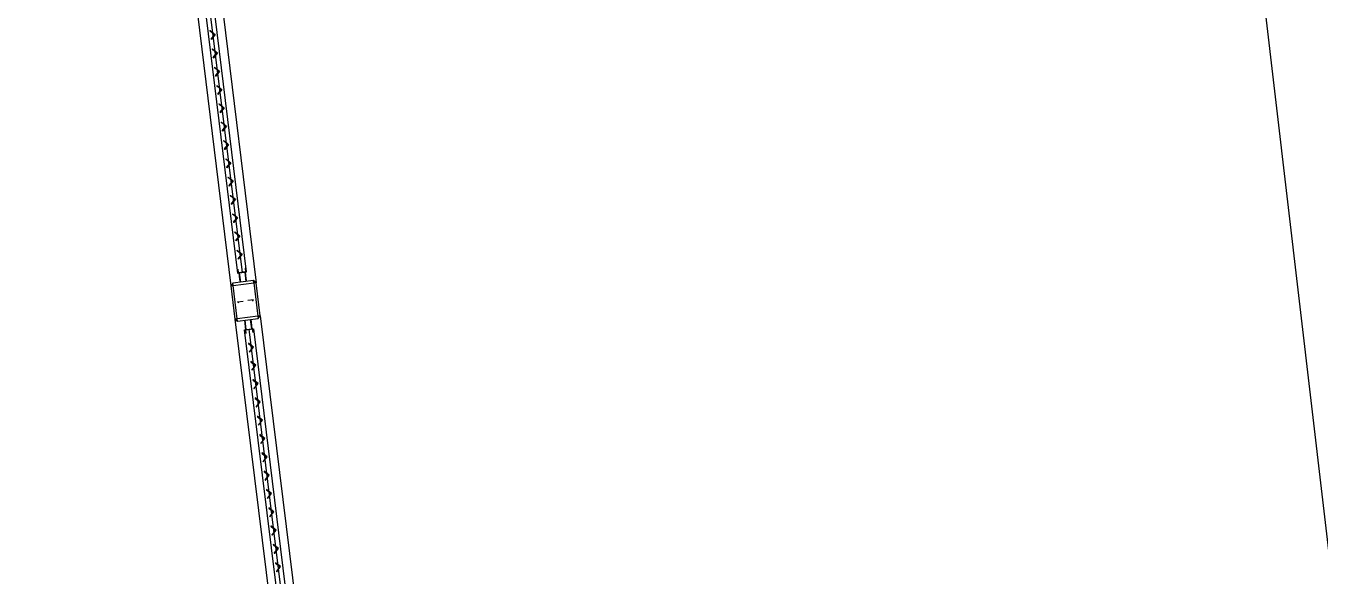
# Model space of a CAD drawing. Extents: x -15449 to 527173, y -170839 to 146543.
# Drawn here: x 15509.27 to 15512.686, y 7809.906 to 7811.36 of the extents above; entities that cross this region are included whole.
import ezdxf

# ---------------------------------------------------------------- set-up
doc = ezdxf.new("R2010")
doc.units = 0
doc.header["$LTSCALE"] = 8
doc.layers.get('0').update_dxf_attribs({"color": 1, "linetype": 'CONTINUOUS'})
doc.layers.add('G-IMPT', color=7, linetype='CONTINUOUS', lineweight=30)
doc.layers.add('Micron SGP Titleblock CAD template EDI$0$G-ANNO-TTLB', color=7, linetype='CONTINUOUS', lineweight=30)

# ---------------------------------------------------------------- blocks, each defined once
blk = doc.blocks.new('A$Cf1db08be')
at = {"layer": 'G-IMPT'}
for p, q in [((37.1949, 59.517), (40.6647, 30.0513)), ((37.353, 34.1333), (37.7359, 31.0193)), ((37.4197, 34.1415), (37.8026, 31.0275)), ((37.6706, 31.7284), (37.7536, 31.053)), ((37.6824, 31.7299), (37.7654, 31.0544)), ((37.7772, 31.0559), (37.6942, 31.7313)), ((37.6809, 31.6933), (37.681, 31.6934)), ((37.681, 31.6934), (37.6943, 31.6831)), ((37.691, 31.6844), (37.6811, 31.6921)), ((37.6836, 31.6711), (37.6914, 31.6811)), ((37.6839, 31.6698), (37.6838, 31.67)), ((37.6943, 31.6831), (37.6839, 31.6698)), ((37.6869, 31.6449), (37.687, 31.6451)), ((37.687, 31.6451), (37.7002, 31.6347)), ((37.697, 31.636), (37.687, 31.6438)), ((37.6896, 31.6227), (37.6974, 31.6327)), ((37.7002, 31.6347), (37.6899, 31.6215)), ((37.6899, 31.6215), (37.6897, 31.6216)), ((37.6928, 31.5965), (37.6929, 31.5967)), ((37.6929, 31.5967), (37.7062, 31.5864)), ((37.7029, 31.5876), (37.693, 31.5954)), ((37.6955, 31.5744), (37.7033, 31.5843)), ((37.6958, 31.5731), (37.6957, 31.5732)), ((37.7062, 31.5864), (37.6958, 31.5731)), ((37.6988, 31.5482), (37.6989, 31.5483)), ((37.6989, 31.5483), (37.7121, 31.538)), ((37.7089, 31.5393), (37.6989, 31.547)), ((37.7015, 31.526), (37.7093, 31.536)), ((37.7121, 31.538), (37.7018, 31.5247)), ((37.7018, 31.5247), (37.7016, 31.5249)), ((37.7047, 31.4998), (37.7048, 31.5)), ((37.7048, 31.5), (37.7181, 31.4896)), ((37.7148, 31.4909), (37.7048, 31.4987)), ((37.7074, 31.4776), (37.7152, 31.4876)), ((37.7077, 31.4764), (37.7076, 31.4765)), ((37.7181, 31.4896), (37.7077, 31.4764)), ((37.7107, 31.4514), (37.7108, 31.4516)), ((37.7108, 31.4516), (37.724, 31.4413)), ((37.7207, 31.4425), (37.7108, 31.4503)), ((37.7134, 31.4293), (37.7212, 31.4392)), ((37.7137, 31.428), (37.7135, 31.4281)), ((37.724, 31.4413), (37.7137, 31.428)), ((37.7166, 31.4031), (37.7167, 31.4032)), ((37.7167, 31.4032), (37.73, 31.3929)), ((37.7267, 31.3942), (37.7167, 31.4019)), ((37.73, 31.3929), (37.7196, 31.3797)), ((37.7193, 31.3809), (37.7271, 31.3909)), ((37.7196, 31.3797), (37.7195, 31.3798)), ((37.7225, 31.3547), (37.7227, 31.3549)), ((37.7227, 31.3549), (37.7359, 31.3445)), ((37.7326, 31.3458), (37.7227, 31.3536)), ((37.7253, 31.3325), (37.733, 31.3425)), ((37.7256, 31.3313), (37.7254, 31.3314)), ((37.7359, 31.3445), (37.7256, 31.3313)), ((37.7285, 31.3064), (37.7286, 31.3065)), ((37.7286, 31.3065), (37.7419, 31.2962)), ((37.7386, 31.2974), (37.7286, 31.3052)), ((37.7312, 31.2842), (37.739, 31.2941)), ((37.7419, 31.2962), (37.7315, 31.2829)), ((37.7315, 31.2829), (37.7314, 31.283)), ((37.7344, 31.258), (37.7346, 31.2581)), ((37.7346, 31.2581), (37.7478, 31.2478)), ((37.7445, 31.2491), (37.7346, 31.2569)), ((37.7372, 31.2358), (37.7449, 31.2458)), ((37.7375, 31.2346), (37.7373, 31.2347)), ((37.7478, 31.2478), (37.7375, 31.2346)), ((37.7404, 31.2096), (37.7405, 31.2098)), ((37.7405, 31.2098), (37.7537, 31.1994)), ((37.7505, 31.2007), (37.7405, 31.2085)), ((37.7431, 31.1875), (37.7509, 31.1974)), ((37.7537, 31.1994), (37.7434, 31.1862)), ((37.7434, 31.1862), (37.7432, 31.1863)), ((37.7463, 31.1613), (37.7465, 31.1614)), ((37.7465, 31.1614), (37.7597, 31.1511)), ((37.7564, 31.1523), (37.7465, 31.1601)), ((37.7491, 31.1391), (37.7568, 31.149)), ((37.7494, 31.1378), (37.7492, 31.138)), ((37.7597, 31.1511), (37.7494, 31.1378)), ((37.7523, 31.1129), (37.7524, 31.1131)), ((37.7524, 31.1131), (37.7656, 31.1027)), ((37.7624, 31.104), (37.7524, 31.1118)), ((37.755, 31.0907), (37.7628, 31.1007)), ((37.7553, 31.0895), (37.7551, 31.0896)), ((37.7656, 31.1027), (37.7553, 31.0895)), ((37.7536, 31.053), (37.7772, 31.0559)), ((37.7547, 31.0633), (37.7542, 31.0632)), ((37.7542, 31.0632), (37.7553, 31.0541)), ((37.7562, 31.0538), (37.7547, 31.0633)), ((37.7748, 31.0565), (37.7562, 31.0538)), ((37.7563, 31.0533), (37.7745, 31.0556)), ((37.7571, 31.0534), (37.7591, 31.0367)), ((37.7581, 31.0535), (37.7611, 31.0285)), ((37.7727, 31.0553), (37.7758, 31.0303)), ((37.7742, 31.0657), (37.7736, 31.0656)), ((37.7736, 31.0656), (37.7748, 31.0565)), ((37.7737, 31.0555), (37.7758, 31.0388)), ((37.7753, 31.0565), (37.7742, 31.0657)), ((37.7411, 31.026), (37.7359, 31.0193)), ((37.7359, 31.0193), (37.7419, 31.02)), ((37.7359, 31.0193), (37.7467, 30.9312)), ((37.7958, 31.0328), (37.7411, 31.026)), ((37.7419, 31.02), (37.7411, 31.026)), ((37.7419, 31.02), (37.7966, 31.0268)), ((37.7527, 30.932), (37.7419, 31.02)), ((37.7591, 31.0367), (37.7601, 31.0284)), ((37.7758, 31.0388), (37.7768, 31.0304)), ((37.8026, 31.0275), (37.7958, 31.0328)), ((37.7966, 31.0268), (37.7958, 31.0328)), ((37.8026, 31.0275), (37.7966, 31.0268)), ((37.7966, 31.0268), (37.8074, 30.9387)), ((37.8134, 30.9395), (37.8026, 31.0275)), ((37.7534, 30.9768), (37.7685, 30.9786)), ((37.7572, 30.9738), (37.7534, 30.9768)), ((37.7958, 30.982), (37.7808, 30.9801)), ((37.7929, 30.9782), (37.7958, 30.982)), ((37.7527, 30.932), (37.7467, 30.9312)), ((37.7467, 30.9312), (37.7534, 30.926)), ((37.7467, 30.9312), (38.1295, 27.8172)), ((37.8074, 30.9387), (37.7527, 30.932)), ((37.7534, 30.926), (37.7527, 30.932)), ((37.7534, 30.926), (37.8081, 30.9327)), ((37.7735, 30.92), (37.7724, 30.9283)), ((37.7765, 30.9034), (37.7734, 30.9284)), ((37.7755, 30.9033), (37.7735, 30.92)), ((37.7912, 30.9052), (37.7881, 30.9302)), ((37.7901, 30.922), (37.7891, 30.9304)), ((37.7922, 30.9054), (37.7901, 30.922)), ((37.8134, 30.9395), (37.8074, 30.9387)), ((37.8074, 30.9387), (37.8081, 30.9327)), ((37.8081, 30.9327), (37.8134, 30.9395)), ((37.8134, 30.9395), (38.1962, 27.8254)), ((37.7721, 30.9029), (37.7956, 30.9058)), ((37.8551, 30.2274), (37.7721, 30.9029)), ((37.7751, 30.8931), (37.774, 30.9022)), ((37.7747, 30.9032), (37.793, 30.9055)), ((37.7934, 30.9046), (37.7748, 30.9027)), ((37.7748, 30.9027), (37.7756, 30.8932)), ((37.7756, 30.8932), (37.7751, 30.8931)), ((37.8669, 30.2289), (37.7839, 30.9043)), ((37.7946, 30.8955), (37.7934, 30.9046)), ((37.794, 30.9047), (37.7951, 30.8956)), ((37.7951, 30.8956), (37.7946, 30.8955)), ((37.7956, 30.9058), (37.8787, 30.2303)), ((37.7825, 30.8679), (37.7824, 30.8677)), ((37.7958, 30.8575), (37.7825, 30.8679)), ((37.7826, 30.8666), (37.7925, 30.8588)), ((37.7929, 30.8555), (37.7851, 30.8456)), ((37.7854, 30.8443), (37.7958, 30.8575)), ((37.7853, 30.8444), (37.7854, 30.8443)), ((37.7885, 30.8195), (37.7884, 30.8194)), ((37.8017, 30.8092), (37.7885, 30.8195)), ((37.7885, 30.8182), (37.7985, 30.8105)), ((37.7989, 30.8072), (37.7911, 30.7972)), ((37.7912, 30.7961), (37.7914, 30.7959)), ((37.7914, 30.7959), (37.8017, 30.8092)), ((37.7944, 30.7712), (37.7943, 30.771)), ((37.8077, 30.7608), (37.7944, 30.7712)), ((37.7944, 30.7699), (37.8044, 30.7621)), ((37.8048, 30.7588), (37.797, 30.7488)), ((37.7972, 30.7477), (37.7973, 30.7476)), ((37.7973, 30.7476), (37.8077, 30.7608)), ((37.8004, 30.7228), (37.8003, 30.7226)), ((37.8136, 30.7125), (37.8004, 30.7228)), ((37.8004, 30.7215), (37.8103, 30.7137)), ((37.8108, 30.7104), (37.803, 30.7005)), ((37.8033, 30.6992), (37.8136, 30.7125)), ((37.8031, 30.6993), (37.8033, 30.6992)), ((37.8063, 30.6744), (37.8062, 30.6743)), ((37.8196, 30.6641), (37.8063, 30.6744)), ((37.8063, 30.6731), (37.8163, 30.6654)), ((37.8167, 30.6621), (37.8089, 30.6521)), ((37.8091, 30.651), (37.8092, 30.6508)), ((37.8092, 30.6508), (37.8196, 30.6641)), ((37.8123, 30.6261), (37.8121, 30.6259)), ((37.8255, 30.6157), (37.8123, 30.6261)), ((37.8123, 30.6248), (37.8222, 30.617)), ((37.8226, 30.6137), (37.8149, 30.6037)), ((37.8152, 30.6025), (37.8255, 30.6157)), ((37.815, 30.6026), (37.8152, 30.6025)), ((37.8182, 30.5777), (37.8181, 30.5775)), ((37.8315, 30.5674), (37.8182, 30.5777)), ((37.8182, 30.5764), (37.8282, 30.5686)), ((37.8286, 30.5653), (37.8208, 30.5554)), ((37.821, 30.5542), (37.8211, 30.5541)), ((37.8211, 30.5541), (37.8315, 30.5674)), ((37.8242, 30.5293), (37.824, 30.5292)), ((37.8374, 30.519), (37.8242, 30.5293)), ((37.8242, 30.528), (37.8341, 30.5203)), ((37.8345, 30.517), (37.8268, 30.507)), ((37.8269, 30.5059), (37.8271, 30.5057)), ((37.8271, 30.5057), (37.8374, 30.519)), ((37.8301, 30.481), (37.83, 30.4808)), ((37.8433, 30.4706), (37.8301, 30.481)), ((37.8301, 30.4797), (37.8401, 30.4719)), ((37.833, 30.4574), (37.8433, 30.4706)), ((37.8405, 30.4686), (37.8327, 30.4586)), ((37.8328, 30.4575), (37.833, 30.4574)), ((37.8361, 30.4326), (37.8359, 30.4324)), ((37.8493, 30.4223), (37.8361, 30.4326)), ((37.8361, 30.4313), (37.846, 30.4235)), ((37.8464, 30.4202), (37.8387, 30.4103)), ((37.8388, 30.4091), (37.839, 30.409)), ((37.839, 30.409), (37.8493, 30.4223)), ((37.842, 30.3842), (37.8419, 30.3841)), ((37.8552, 30.3739), (37.842, 30.3842)), ((37.842, 30.3829), (37.852, 30.3752)), ((37.8524, 30.3719), (37.8446, 30.3619)), ((37.8449, 30.3607), (37.8552, 30.3739)), ((37.8447, 30.3608), (37.8449, 30.3607)), ((37.8479, 30.3359), (37.8478, 30.3357)), ((37.8612, 30.3255), (37.8479, 30.3359)), ((37.848, 30.3346), (37.8579, 30.3268)), ((37.8583, 30.3235), (37.8505, 30.3135)), ((37.8507, 30.3124), (37.8508, 30.3123)), ((37.8508, 30.3123), (37.8612, 30.3255)), ((37.8539, 30.2875), (37.8538, 30.2874)), ((37.8671, 30.2772), (37.8539, 30.2875)), ((37.8539, 30.2862), (37.8639, 30.2784)), ((37.8643, 30.2751), (37.8565, 30.2652)), ((37.8568, 30.2639), (37.8671, 30.2772)), ((37.8566, 30.264), (37.8568, 30.2639))]:
    blk.add_line(p, q, dxfattribs=at)
for centre, radius, start, end in [((37.6816, 31.6928), 0.000807, 142.0087, 232.0087), ((37.6843, 31.6706), 0.000807, 142.0087, 232.0087), ((37.6896, 31.6825), 0.00235, 322.0087, 52.0087), ((37.6875, 31.6444), 0.000807, 142.0087, 232.0087), ((37.6955, 31.6341), 0.00235, 322.0087, 52.0087), ((37.6902, 31.6222), 0.000807, 142.0087, 232.0087), ((37.6934, 31.596), 0.000807, 142.0087, 232.0087), ((37.6962, 31.5739), 0.000807, 142.0087, 232.0087), ((37.7015, 31.5858), 0.00235, 322.0087, 52.0087), ((37.6994, 31.5477), 0.000807, 142.0087, 232.0087), ((37.7074, 31.5374), 0.00235, 322.0087, 52.0087), ((37.7021, 31.5255), 0.000807, 142.0087, 232.0087), ((37.7053, 31.4993), 0.000807, 142.0087, 232.0087), ((37.7081, 31.4771), 0.000807, 142.0087, 232.0087), ((37.7134, 31.489), 0.00235, 322.0087, 52.0087), ((37.7113, 31.4509), 0.000807, 142.0087, 232.0087), ((37.714, 31.4288), 0.000807, 142.0087, 232.0087), ((37.7193, 31.4407), 0.00235, 322.0087, 52.0087), ((37.7172, 31.4026), 0.000807, 142.0087, 232.0087), ((37.7252, 31.3923), 0.00235, 322.0087, 52.0087), ((37.72, 31.3804), 0.000807, 142.0087, 232.0087), ((37.7232, 31.3542), 0.000807, 142.0087, 232.0087), ((37.7259, 31.332), 0.000807, 142.0087, 232.0087), ((37.7312, 31.344), 0.00235, 322.0087, 52.0087), ((37.7291, 31.3059), 0.000807, 142.0087, 232.0087), ((37.7371, 31.2956), 0.00235, 322.0087, 52.0087), ((37.7319, 31.2837), 0.000807, 142.0087, 232.0087), ((37.7351, 31.2575), 0.000807, 142.0087, 232.0087), ((37.7378, 31.2353), 0.000807, 142.0087, 232.0087), ((37.7431, 31.2472), 0.00235, 322.0087, 52.0087), ((37.741, 31.2091), 0.000807, 142.0087, 232.0087), ((37.7437, 31.187), 0.000807, 142.0087, 232.0087), ((37.749, 31.1989), 0.00235, 322.0087, 52.0087), ((37.747, 31.1608), 0.000807, 142.0087, 232.0087), ((37.7497, 31.1386), 0.000807, 142.0087, 232.0087), ((37.755, 31.1505), 0.00235, 322.0087, 52.0087), ((37.7529, 31.1124), 0.000807, 142.0087, 232.0087), ((37.7556, 31.0902), 0.000807, 142.0087, 232.0087), ((37.7609, 31.1021), 0.00235, 322.0087, 52.0087), ((37.7562, 31.0542), 0.000874, 187.0087, 277.0087), ((37.7562, 31.0542), 0.000336, 187.0087, 277.0087), ((37.7744, 31.0564), 0.000874, 277.0087, 7.0087), ((37.7744, 31.0564), 0.000336, 277.0087, 7.0087), ((37.7748, 30.9023), 0.000874, 97.0087, 187.0087), ((37.7748, 30.9023), 0.000336, 97.0087, 187.0087), ((37.7931, 30.9046), 0.000874, 7.0087, 97.0087), ((37.7931, 30.9046), 0.000336, 7.0087, 97.0087), ((37.783, 30.8672), 0.000807, 142.0087, 232.0087), ((37.7858, 30.8451), 0.000807, 142.0087, 232.0087), ((37.7911, 30.857), 0.00235, 322.0087, 52.0087), ((37.789, 30.8189), 0.000807, 142.0087, 232.0087), ((37.7917, 30.7967), 0.000807, 142.0087, 232.0087), ((37.797, 30.8086), 0.00235, 322.0087, 52.0087), ((37.7949, 30.7705), 0.000807, 142.0087, 232.0087), ((37.7977, 30.7483), 0.000807, 142.0087, 232.0087), ((37.803, 30.7602), 0.00235, 322.0087, 52.0087), ((37.8009, 30.7221), 0.000807, 142.0087, 232.0087), ((37.8089, 30.7119), 0.00235, 322.0087, 52.0087), ((37.8036, 30.7), 0.000807, 142.0087, 232.0087), ((37.8068, 30.6738), 0.000807, 142.0087, 232.0087), ((37.8096, 30.6516), 0.000807, 142.0087, 232.0087), ((37.8148, 30.6635), 0.00235, 322.0087, 52.0087), ((37.8128, 30.6254), 0.000807, 142.0087, 232.0087), ((37.8208, 30.6151), 0.00235, 322.0087, 52.0087), ((37.8155, 30.6032), 0.000807, 142.0087, 232.0087), ((37.8187, 30.577), 0.000807, 142.0087, 232.0087), ((37.8215, 30.5549), 0.000807, 142.0087, 232.0087), ((37.8267, 30.5668), 0.00235, 322.0087, 52.0087), ((37.8247, 30.5287), 0.000807, 142.0087, 232.0087), ((37.8274, 30.5065), 0.000807, 142.0087, 232.0087), ((37.8327, 30.5184), 0.00235, 322.0087, 52.0087), ((37.8306, 30.4803), 0.000807, 142.0087, 232.0087), ((37.8386, 30.47), 0.00235, 322.0087, 52.0087), ((37.8333, 30.4581), 0.000807, 142.0087, 232.0087), ((37.8366, 30.432), 0.000807, 142.0087, 232.0087), ((37.8393, 30.4098), 0.000807, 142.0087, 232.0087), ((37.8446, 30.4217), 0.00235, 322.0087, 52.0087), ((37.8425, 30.3836), 0.000807, 142.0087, 232.0087), ((37.8505, 30.3733), 0.00235, 322.0087, 52.0087), ((37.8452, 30.3614), 0.000807, 142.0087, 232.0087), ((37.8485, 30.3352), 0.000807, 142.0087, 232.0087), ((37.8512, 30.313), 0.000807, 142.0087, 232.0087), ((37.8565, 30.325), 0.00235, 322.0087, 52.0087), ((37.8544, 30.2869), 0.000807, 142.0087, 232.0087), ((37.8571, 30.2647), 0.000807, 142.0087, 232.0087), ((37.8624, 30.2766), 0.00235, 322.0087, 52.0087)]:
    blk.add_arc(centre, radius, start, end, dxfattribs=at)
blk = doc.blocks.new('Micron SGP Titleblock CAD template EDI$0$MU_SGP_ANTitleblock_A1_Type01_v1_1 - A1-419101-sample')
blk.add_blockref('A$Cf1db08be', (731.5833, 312.0548))
blk = doc.blocks.new('Micron SGP Titleblock CAD template EDI')
at = {"layer": 'Micron SGP Titleblock CAD template EDI$0$G-ANNO-TTLB'}
blk.add_blockref('Micron SGP Titleblock CAD template EDI$0$MU_SGP_ANTitleblock_A1_Type01_v1_1 - A1-419101-sample', (-3.846, 118.8541), dxfattribs=at)

msp = doc.modelspace()

# ---------------------------------------------------------------- block references
msp.add_blockref('Micron SGP Titleblock CAD template EDI', (14744.3378, 7348.7447))

doc.saveas('drawing.dxf')
